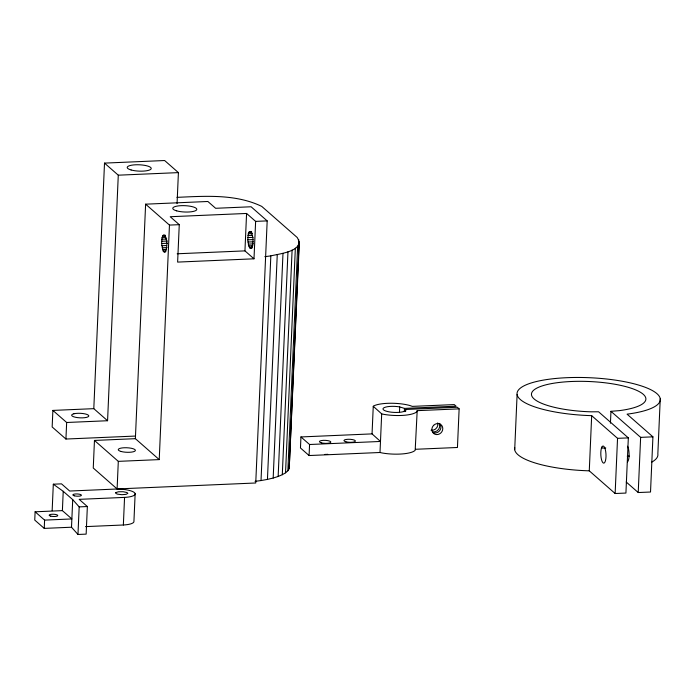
<?xml version="1.0" encoding="UTF-8"?>
<svg xmlns="http://www.w3.org/2000/svg" width="695" height="695" viewBox="0 0 695 695"><rect width="100%" height="100%" fill="white"/><g stroke="black" fill="none" stroke-linecap="round" stroke-linejoin="round"><path stroke-width="1.04" d="M161.588 243.511L162.117 237.455L163.203 235.258L164.541 235.284C167.365 240.062 167.738 246.916 165.158 251.859L164.498 252.137L163.16 250.965L161.588 243.511L167.469 243.259M247.759 239.81L248.289 233.755L249.375 231.557L250.713 231.583C253.536 236.361 253.91 243.215 251.329 248.158L249.992 248.132L248.74 245.891L247.759 239.81L253.015 239.584M35.115 511.798L44.593 520.112L71.872 518.939L62.385 510.625L35.115 511.798L34.75 520.077L44.237 528.391L71.507 527.218L77.97 534.472L86.154 534.125L87.353 506.533L79.169 499.349L124.561 497.403A15.75 4.153 2.5 0 0 134.43 492.616A15.75 4.153 2.5 0 0 115.075 489.089L69.682 491.035L61.499 483.85L53.315 484.207L52.151 510.729M44.237 528.391L44.593 520.112M93.799 408.66L104.511 163.108L118.28 175.183L107.569 420.736L93.799 408.66L52.881 410.415L52.16 426.973L65.929 439.04L135.49 436.06M62.385 510.625L63.228 491.313L53.315 484.207M65.929 439.04L66.659 422.49L52.881 410.415M71.507 527.218L72.714 499.627L63.228 491.313M77.97 534.472L79.178 506.881L72.714 499.627M135.377 438.675L94.459 440.439L93.26 468.022L117.108 488.941L255.743 482.99L267.184 220.888L251.095 206.771L215.632 208.291L207.875 201.489L145.62 204.174L135.377 438.675L159.225 459.603L169.458 225.084L145.62 204.174M117.108 488.941L118.306 461.358L94.459 440.439M85.528 526.619L123.354 524.994L124.561 497.403M135.143 493.702L133.935 521.285A15.75 4.153 2.5 0 1 123.354 524.994M177.06 203.626L178.415 172.612L164.628 160.528L104.511 163.108M179.267 224.667L177.625 262.093L253.996 258.809L255.63 221.384L246.577 213.452L170.214 216.727L179.267 224.667L169.458 225.084M253.996 258.809L244.944 250.878L246.577 213.452M255.022 481.34L261.025 480.558L270.833 255.89C278.704 253.805 305.731 251.286 297.234 237.516L261.746 206.398C235.596 193.775 205.086 196.129 176.956 197.354M261.025 480.558L267.445 479.402L277.253 254.735M267.445 479.402L273.178 478.038L282.987 253.362M273.178 478.038L278.148 476.466L287.965 251.79M278.148 476.466L282.292 474.711L292.1 250.044M282.292 474.711L285.541 472.817L295.349 248.141M285.541 472.817L287.86 470.784L297.668 246.117M298.633 241.738L298.728 239.575M287.86 470.784L289.198 468.665L299.015 243.988M299.363 241.799L289.198 468.665M300.944 436.947L309.57 444.505L380.478 441.455L372.051 433.889L300.944 436.947L300.466 447.98L309.084 455.538L380 452.497L382.146 452.975A23.005 6.073 2.5 0 0 415.184 450.238L417.191 410.658L459.134 408.86L457.449 447.484L415.506 449.283M309.084 455.538L309.57 444.505M372.051 433.889L373.258 406.297L374.04 405.767A23.005 6.073 2.5 0 1 409.946 405.541L412.317 406.384L454.261 404.586L456.085 406.184L404.481 408.399L399.712 406.923A11.45 3.023 2.5 0 0 384.283 407.583A11.45 3.023 2.5 0 0 389.157 411.866A11.45 3.023 2.5 0 0 404.586 411.197L405.602 410.502L405.698 409.468L457.31 407.253L459.134 408.86M380 452.497L381.685 413.873L373.258 406.297M399.477 412.291L399.712 406.923M404.342 411.622L404.481 408.399M405.602 411.614L405.698 409.468M514.7 449.682L517.106 394.499M610.436 423.22L610.948 411.318L619.332 410.632A57.259 15.108 2.5 0 0 623.58 386.055A57.259 15.108 2.5 0 0 534.142 389.826A57.259 15.108 2.5 0 0 591.08 411.822L598.569 411.779L628.332 437.885L625.926 493.059L615.136 493.52L589.273 470.836L591.68 415.662A71.698 18.921 2.5 0 1 520.39 388.114A71.698 18.921 2.5 0 1 632.38 383.388A71.698 18.921 2.5 0 1 627.064 414.159L652.926 436.842L650.52 492.025L638.218 492.538L626.186 481.982M615.136 493.52L617.542 438.337L591.68 415.662M638.218 492.538L640.634 437.363L610.948 411.318M660.25 398.73L657.844 453.905A71.698 18.921 2.5 0 1 651.78 462.114M417.191 410.658L416.878 411.614A23.005 6.073 2.5 0 1 383.831 414.35L381.685 413.873M264.83 256.672L270.833 255.89M255.63 221.384L267.184 220.888M163.203 235.258L165.158 235.171M249.375 231.557L251.468 231.47M162.604 236.1L165.549 235.979M248.775 232.399L251.929 232.269M162.117 237.455L166.044 237.29M248.289 233.755L252.493 233.572M161.779 239.228L166.678 239.011M247.95 235.527L252.146 235.344M161.596 241.287L167.478 241.035M247.767 237.586L253.015 237.36M161.761 245.735L166.661 245.517M247.933 242.034L253.18 241.808M162.091 247.802L167 247.594M248.263 244.11L253.519 243.884M162.578 249.592L166.496 249.427M248.74 245.891L252.945 245.709M163.16 250.965L166.105 250.843M249.331 247.264L252.485 247.133M163.82 251.833L165.775 251.746M249.992 248.132L252.094 248.046M177.182 253.779L244.944 250.878M66.659 422.49L107.569 420.736M118.306 461.358L159.225 459.603M601.47 448.153L605.779 447.962M627.238 456.172L629.288 456.085M79.178 506.881L87.353 506.533M118.28 175.183L178.415 172.612M617.542 438.337L628.332 437.885M640.634 437.363L652.926 436.842M439.518 423.403A5.725 5.247 -48.8 0 1 440.1 430.023L439.179 431.204A5.725 5.247 -48.8 0 1 432.559 432.36M327.736 454.287A5.725 1.512 2.5 0 1 324.913 454.408M437.711 422.899A5.725 5.247 -48.8 0 1 431.048 430.231M439.544 424.497A5.725 5.247 -48.8 0 1 432.872 431.838M589.273 470.836A71.698 18.921 2.5 0 1 514.778 447.702M627.524 446.216A8.592 2.589 87.5 0 1 628.593 449.37L628.923 451.446A8.592 2.589 87.5 0 1 627.489 461.923M601.835 447.128L601.349 448.483A8.592 2.589 87.5 0 0 601.549 459.769A8.592 2.589 87.5 0 0 604.98 462.045L605.467 460.689A8.592 2.589 87.5 0 0 605.267 449.404A8.592 2.589 87.5 0 0 601.835 447.128M115.744 492.625L115.813 493.415L117.464 494.136L121.851 494.692L126.151 494.345L127.854 493.311L126.968 492.529L123.171 491.73L118.515 491.765L115.744 492.625M433.637 425.331L432.716 426.513A5.725 5.247 -48.8 0 0 433.81 433.593A5.725 5.247 -48.8 0 0 441.004 432.811L441.924 431.63A5.725 5.247 -48.8 0 0 440.83 424.549A5.725 5.247 -48.8 0 0 433.637 425.331M73.896 413.786L72.61 414.22A8.592 2.267 2.5 0 0 75.312 417.235A8.592 2.267 2.5 0 0 86.554 417.365L87.839 416.931A8.592 2.267 2.5 0 0 85.146 413.916A8.592 2.267 2.5 0 0 73.896 413.786M74.261 495.796A4.292 1.129 2.5 0 0 81.341 495.492A4.292 1.129 2.5 0 0 75.859 493.945A4.292 1.129 2.5 0 0 74.261 495.796M50.744 516.133A4.292 1.129 2.5 0 0 57.72 515.733A4.292 1.129 2.5 0 0 52.003 514.248A4.292 1.129 2.5 0 0 50.744 516.133M131.112 169.971A12.024 3.171 2.5 0 0 150.954 169.12A12.024 3.171 2.5 0 0 135.603 164.785A12.024 3.171 2.5 0 0 131.112 169.971M176.669 210.854A12.024 3.171 2.5 0 0 196.511 210.003A12.024 3.171 2.5 0 0 181.16 205.668A12.024 3.171 2.5 0 0 176.669 210.854M121.217 451.507A8.592 2.267 2.5 0 0 135.264 450.786A8.592 2.267 2.5 0 0 124.04 447.762A8.592 2.267 2.5 0 0 121.217 451.507M345.823 441.759A5.725 1.512 2.5 0 0 355.275 441.351A5.725 1.512 2.5 0 0 347.96 439.283A5.725 1.512 2.5 0 0 345.823 441.759M321.281 442.811A5.725 1.512 2.5 0 0 330.724 442.402A5.725 1.512 2.5 0 0 323.418 440.343A5.725 1.512 2.5 0 0 321.281 442.811"/></g></svg>
